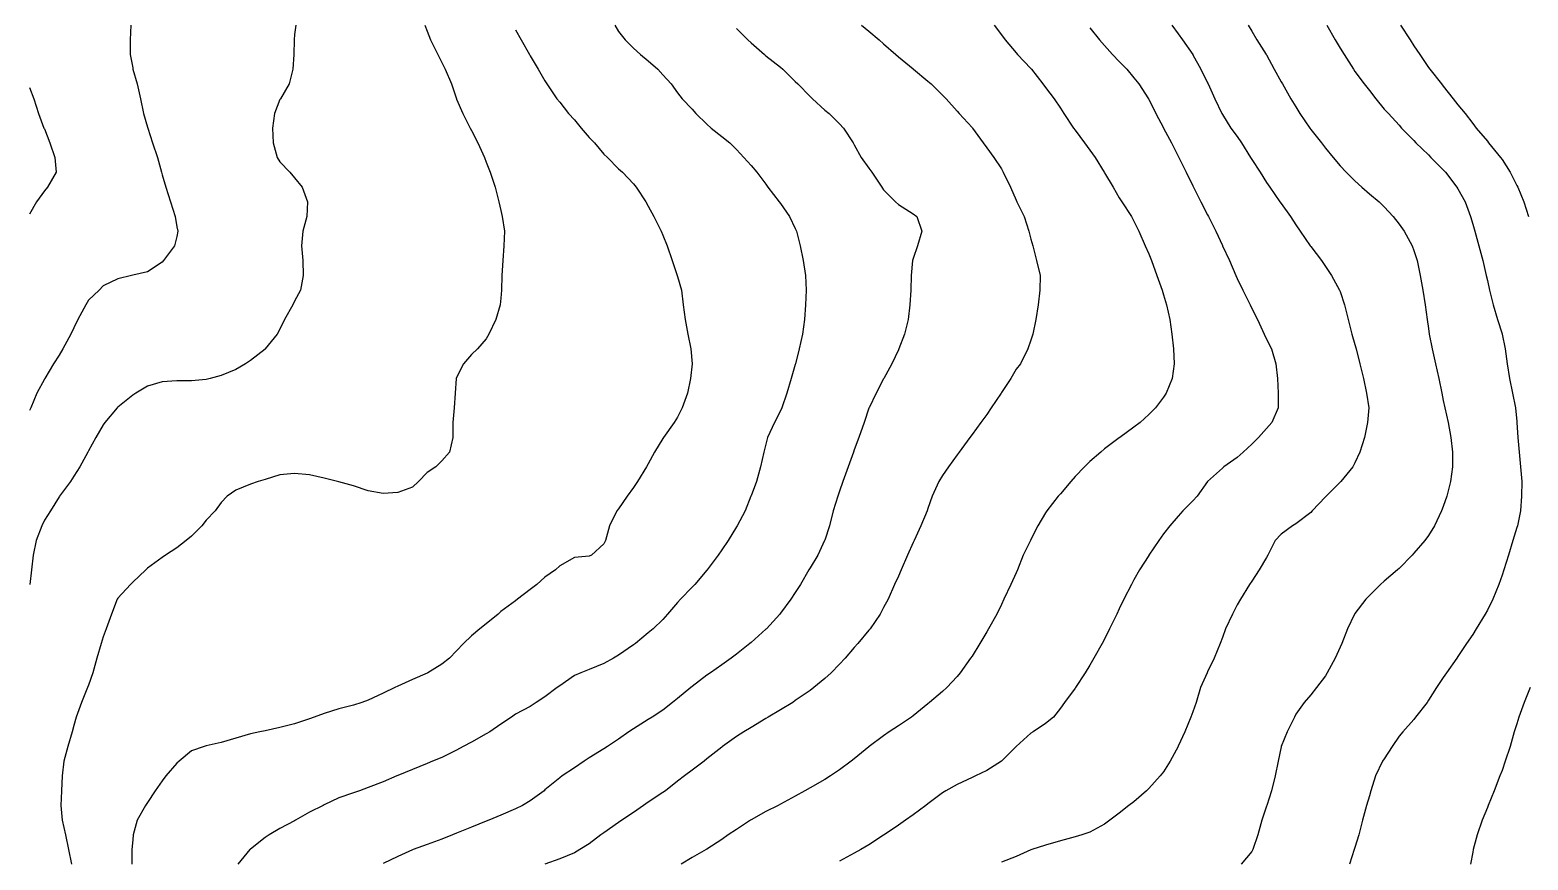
# Model space of a CAD drawing. Extents: x -729 to 771, y -779 to 721.
# Drawn here: x 34.1 to 368.8, y -327.2 to -141.7 of the extents above; entities that cross this region are included whole.
import ezdxf

# ---------------------------------------------------------------- set-up
doc = ezdxf.new("R2010")
doc.units = 0

msp = doc.modelspace()

# ---------------------------------------------------------------- linework, layer by layer
at = {"layer": 'CONTOURS'}
for points in [[(56.6584, -140.6383, 376.472), (56.5183, -143.9278, 376.472), (56.5246, -147.2172, 376.472), (57.0676, -150.2062, 376.472), (57.1146, -150.5067, 376.472), (58.0612, -153.7962, 376.472), (58.8142, -157.0857, 376.472), (59.4499, -160.3751, 376.472), (60.357, -163.4477, 376.472), (60.4206, -163.6646, 376.472), (61.5076, -166.9541, 376.472), (62.6298, -170.2436, 376.472), (63.4883, -173.533, 376.472), (63.6465, -174.1118, 376.472), (64.4753, -176.8225, 376.472), (65.5343, -180.112, 376.472), (66.5341, -183.4015, 376.472), (66.936, -185.6909, 376.472), (67.1194, -186.6909, 376.472), (66.936, -187.8843, 376.472), (66.4409, -189.9804, 376.472), (63.9755, -193.2699, 376.472), (63.6465, -193.6061, 376.472), (60.357, -195.7665, 376.472), (57.0676, -196.4807, 376.472), (56.7736, -196.5593, 376.472), (53.7781, -197.307, 376.472), (50.4886, -198.9127, 376.472), (49.5747, -199.8488, 376.472), (47.1991, -202.1289, 376.472), (46.5681, -203.1383, 376.472), (44.8483, -206.4278, 376.472), (43.9097, -208.2531, 376.472), (43.2751, -209.7172, 376.472), (41.4369, -213.0067, 376.472), (40.6202, -214.3555, 376.472), (39.4104, -216.2962, 376.472), (37.4387, -219.5857, 376.472), (37.3307, -219.7763, 376.472), (35.6777, -222.8751, 376.472), (34.278, -226.1646, 376.472), (34.0412, -226.7731, 376.472)], [(93.5074, -140.6383, 386.472), (93.2518, -142.7381, 386.472), (93.126, -143.9278, 386.472), (93.0547, -147.2172, 386.472), (92.8783, -150.5067, 386.472), (92.0347, -153.7962, 386.472), (90.0521, -157.0857, 386.472), (89.9623, -157.2427, 386.472), (88.7701, -160.3751, 386.472), (88.2908, -163.6646, 386.472), (88.4687, -166.9541, 386.472), (89.3144, -170.2436, 386.472), (89.9623, -171.187, 386.472), (92.139, -173.533, 386.472), (93.2518, -174.7662, 386.472), (94.9107, -176.8225, 386.472), (96.0867, -180.112, 386.472), (95.9575, -183.4015, 386.472), (95.0418, -186.6909, 386.472), (94.7975, -189.9804, 386.472), (95.0607, -193.2699, 386.472), (95.1376, -196.5593, 386.472), (94.5254, -199.8488, 386.472), (93.2518, -202.2855, 386.472), (92.8458, -203.1383, 386.472), (90.9547, -206.4278, 386.472), (89.9623, -208.5756, 386.472), (89.328, -209.7172, 386.472), (86.6774, -213.0067, 386.472), (86.6728, -213.0105, 386.472), (83.3833, -215.549, 386.472), (82.2448, -216.2962, 386.472), (80.0939, -217.5656, 386.472), (76.8044, -218.9635, 386.472), (74.3484, -219.5857, 386.472), (73.5149, -219.7872, 386.472), (70.2255, -220.0922, 386.472), (66.936, -220.0898, 386.472), (63.6465, -220.3426, 386.472), (60.357, -221.2794, 386.472), (57.7738, -222.8751, 386.472), (57.0676, -223.3252, 386.472), (53.7781, -225.9809, 386.472), (53.6099, -226.1646, 386.472), (50.8526, -229.4541, 386.472), (50.4886, -229.9521, 386.472), (48.858, -232.7436, 386.472), (47.1991, -235.7463, 386.472), (47.0555, -236.033, 386.472), (45.233, -239.3225, 386.472), (43.9097, -241.455, 386.472), (43.1557, -242.612, 386.472), (40.7253, -245.9015, 386.472), (40.6202, -246.034, 386.472), (38.7288, -249.1909, 386.472), (37.3307, -251.2801, 386.472), (36.7507, -252.4804, 386.472), (35.5123, -255.7699, 386.472), (34.8658, -259.0593, 386.472), (34.4512, -262.3488, 386.472), (34.0823, -265.6383, 386.472)], [(122.3321, -140.6383, 396.472), (122.857, -141.9781, 396.472), (123.6244, -143.9278, 396.472), (125.2223, -147.2172, 396.472), (126.1465, -148.9669, 396.472), (126.8937, -150.5067, 396.472), (128.3204, -153.7962, 396.472), (129.3953, -157.0857, 396.472), (129.436, -157.1911, 396.472), (130.7865, -160.3751, 396.472), (132.4622, -163.6646, 396.472), (132.7255, -164.2087, 396.472), (134.14, -166.9541, 396.472), (135.6844, -170.2436, 396.472), (136.0149, -171.2654, 396.472), (136.9146, -173.533, 396.472), (138.0236, -176.8225, 396.472), (138.8907, -180.112, 396.472), (139.3044, -182.0293, 396.472), (139.6058, -183.4015, 396.472), (140.1163, -186.6909, 396.472), (139.9929, -189.9804, 396.472), (139.7233, -193.2699, 396.472), (139.5134, -196.5593, 396.472), (139.4406, -199.8488, 396.472), (139.3044, -201.6228, 396.472), (139.1657, -203.1383, 396.472), (138.214, -206.4278, 396.472), (136.6558, -209.7172, 396.472), (136.0149, -210.7522, 396.472), (134.0702, -213.0067, 396.472), (132.7255, -214.258, 396.472), (130.9468, -216.2962, 396.472), (129.436, -219.4087, 396.472), (129.3632, -219.5857, 396.472), (129.12, -222.8751, 396.472), (128.847, -226.1646, 396.472), (128.5852, -229.4541, 396.472), (128.5584, -232.7436, 396.472), (127.8041, -236.033, 396.472), (126.1465, -237.9723, 396.472), (124.7561, -239.3225, 396.472), (122.857, -240.5973, 396.472), (120.8934, -242.612, 396.472), (119.5676, -243.8717, 396.472), (116.2781, -245.0443, 396.472), (112.9886, -245.3089, 396.472), (109.6991, -244.7128, 396.472), (106.4097, -243.5689, 396.472), (103.1202, -242.6806, 396.472), (102.8427, -242.612, 396.472), (99.8307, -241.8401, 396.472), (96.5412, -241.1366, 396.472), (93.2518, -240.8082, 396.472), (89.9623, -241.0867, 396.472), (86.6728, -242.148, 396.472), (85.0953, -242.612, 396.472), (83.3833, -243.2058, 396.472), (80.0939, -244.5244, 396.472), (78.1522, -245.9015, 396.472), (76.8044, -247.3321, 396.472), (75.4636, -249.1909, 396.472), (73.5149, -251.2841, 396.472), (72.5036, -252.4804, 396.472), (70.2255, -254.7883, 396.472), (69.0433, -255.7699, 396.472), (66.936, -257.3979, 396.472), (64.4284, -259.0593, 396.472), (63.6465, -259.6069, 396.472), (60.357, -262.0072, 396.472), (60.0042, -262.3488, 396.472), (57.0676, -265.129, 396.472), (56.5453, -265.6383, 396.472), (53.7781, -268.6864, 396.472), (53.6187, -268.9278, 396.472), (52.3534, -272.2172, 396.472), (51.1591, -275.5067, 396.472), (50.4886, -277.3393, 396.472), (50.0456, -278.7962, 396.472), (49.0815, -282.0857, 396.472), (48.1975, -285.3751, 396.472), (47.1991, -288.0839, 396.472), (47.0019, -288.6646, 396.472), (45.6424, -291.9541, 396.472), (44.4464, -295.2436, 396.472), (43.9097, -297.1494, 396.472), (43.5828, -298.533, 396.472), (42.5548, -301.8225, 396.472), (41.6999, -305.112, 396.472), (41.3308, -308.4015, 396.472), (41.1625, -311.6909, 396.472), (41.0297, -314.9804, 396.472), (41.306, -318.2699, 396.472), (42.0606, -321.5593, 396.472), (42.7563, -324.8488, 396.472), (43.4219, -328.1383, 396.472)], [(142.5939, -141.7226, 406.472), (143.8294, -143.9278, 406.472), (145.7287, -147.2172, 406.472), (145.8833, -147.4935, 406.472), (147.6505, -150.5067, 406.472), (149.1728, -153.0835, 406.472), (149.5922, -153.7962, 406.472), (151.8264, -157.0857, 406.472), (152.4623, -157.8951, 406.472), (154.4354, -160.3751, 406.472), (155.7518, -161.8428, 406.472), (157.2309, -163.6646, 406.472), (159.0412, -165.7569, 406.472), (160.2028, -166.9541, 406.472), (162.3307, -169.4542, 406.472), (163.1027, -170.2436, 406.472), (165.6202, -172.7401, 406.472), (166.5148, -173.533, 406.472), (168.9097, -176.1197, 406.472), (169.5181, -176.8225, 406.472), (171.6945, -180.112, 406.472), (172.1991, -181.1264, 406.472), (173.4627, -183.4015, 406.472), (175.1328, -186.6909, 406.472), (175.4886, -187.597, 406.472), (176.4891, -189.9804, 406.472), (177.6125, -193.2699, 406.472), (178.708, -196.5593, 406.472), (178.7781, -196.8232, 406.472), (179.6753, -199.8488, 406.472), (180.0451, -203.1383, 406.472), (180.4644, -206.4278, 406.472), (181.1002, -209.7172, 406.472), (181.7804, -213.0067, 406.472), (182.0247, -216.2962, 406.472), (181.7107, -219.5857, 406.472), (181.0102, -222.8751, 406.472), (179.8346, -226.1646, 406.472), (178.7781, -228.2104, 406.472), (178.057, -229.4541, 406.472), (175.6358, -232.7436, 406.472), (175.4886, -232.9754, 406.472), (173.6107, -236.033, 406.472), (172.1991, -238.643, 406.472), (171.8212, -239.3225, 406.472), (169.8154, -242.612, 406.472), (168.9097, -243.9515, 406.472), (167.5389, -245.9015, 406.472), (165.6202, -248.7524, 406.472), (165.2149, -249.1909, 406.472), (163.5886, -252.4804, 406.472), (162.7107, -255.7699, 406.472), (162.3307, -256.5502, 406.472), (159.5584, -259.0593, 406.472), (159.0412, -259.3053, 406.472), (155.7518, -259.5559, 406.472), (152.4623, -261.4661, 406.472), (151.5203, -262.3488, 406.472), (149.1728, -263.9905, 406.472), (147.3337, -265.6383, 406.472), (145.8833, -266.757, 406.472), (143.0494, -268.9278, 406.472), (142.5939, -269.2694, 406.472), (139.3044, -271.684, 406.472), (138.7106, -272.2172, 406.472), (136.0149, -274.4289, 406.472), (134.6209, -275.5067, 406.472), (132.7255, -277.107, 406.472), (130.9358, -278.7962, 406.472), (129.436, -280.4184, 406.472), (127.8083, -282.0857, 406.472), (126.1465, -283.4027, 406.472), (122.9899, -285.3751, 406.472), (122.857, -285.4495, 406.472), (119.5676, -286.8493, 406.472), (116.2781, -288.3444, 406.472), (115.6194, -288.6646, 406.472), (112.9886, -289.9063, 406.472), (109.6991, -291.4675, 406.472), (108.2819, -291.9541, 406.472), (106.4097, -292.5536, 406.472), (103.1202, -293.4121, 406.472), (99.8307, -294.4393, 406.472), (97.5766, -295.2436, 406.472), (96.5412, -295.6032, 406.472), (93.2518, -296.7334, 406.472), (89.9623, -297.5712, 406.472), (86.6728, -298.2857, 406.472), (85.4472, -298.533, 406.472), (83.3833, -298.9883, 406.472), (80.0939, -299.9182, 406.472), (76.8044, -300.9132, 406.472), (73.5149, -301.6845, 406.472), (73.0211, -301.8225, 406.472), (70.2255, -302.779, 406.472), (67.4472, -305.112, 406.472), (66.936, -305.5449, 406.472), (64.4912, -308.4015, 406.472), (63.6465, -309.4722, 406.472), (62.0809, -311.6909, 406.472), (60.357, -314.3375, 406.472), (59.9368, -314.9804, 406.472), (58.0787, -318.2699, 406.472), (57.1863, -321.5593, 406.472), (57.0676, -322.6294, 406.472), (56.8872, -324.8488, 406.472), (56.8572, -328.1383, 406.472)], [(164.7496, -140.6383, 416.472), (165.6202, -142.0708, 416.472), (167.1061, -143.9278, 416.472), (168.9097, -145.8289, 416.472), (170.4727, -147.2172, 416.472), (172.1991, -148.632, 416.472), (174.3481, -150.5067, 416.472), (175.4886, -151.7279, 416.472), (177.3887, -153.7962, 416.472), (178.7781, -155.7633, 416.472), (179.8362, -157.0857, 416.472), (182.0676, -159.4473, 416.472), (182.876, -160.3751, 416.472), (185.357, -162.802, 416.472), (186.3097, -163.6646, 416.472), (188.6465, -165.5025, 416.472), (190.441, -166.9541, 416.472), (191.936, -168.422, 416.472), (193.6268, -170.2436, 416.472), (195.2255, -171.9873, 416.472), (196.5309, -173.533, 416.472), (198.5149, -176.1498, 416.472), (198.9891, -176.8225, 416.472), (201.4707, -180.112, 416.472), (201.8044, -180.5171, 416.472), (203.7622, -183.4015, 416.472), (205.0939, -186.1199, 416.472), (205.3393, -186.6909, 416.472), (206.1681, -189.9804, 416.472), (206.8118, -193.2699, 416.472), (207.4049, -196.5593, 416.472), (207.5157, -199.8488, 416.472), (207.3896, -203.1383, 416.472), (207.142, -206.4278, 416.472), (206.683, -209.7172, 416.472), (205.9842, -213.0067, 416.472), (205.1455, -216.2962, 416.472), (205.0939, -216.4654, 416.472), (204.1694, -219.5857, 416.472), (203.2123, -222.8751, 416.472), (202.0777, -226.1646, 416.472), (201.8044, -226.7956, 416.472), (200.4426, -229.4541, 416.472), (198.9138, -232.7436, 416.472), (198.5149, -234.2757, 416.472), (198.0688, -236.033, 416.472), (197.3497, -239.3225, 416.472), (196.4505, -242.612, 416.472), (195.2255, -245.7765, 416.472), (195.1647, -245.9015, 416.472), (193.8731, -249.1909, 416.472), (192.0879, -252.4804, 416.472), (191.936, -252.7118, 416.472), (190.1029, -255.7699, 416.472), (188.6465, -257.8524, 416.472), (187.8714, -259.0593, 416.472), (185.4378, -262.3488, 416.472), (185.357, -262.4369, 416.472), (182.6285, -265.6383, 416.472), (182.0676, -266.2454, 416.472), (179.4163, -268.9278, 416.472), (178.7781, -269.6752, 416.472), (176.5157, -272.2172, 416.472), (175.4886, -273.4098, 416.472), (173.3704, -275.5067, 416.472), (172.1991, -276.4294, 416.472), (169.3574, -278.7962, 416.472), (168.9097, -279.1343, 416.472), (165.6202, -281.4241, 416.472), (164.4911, -282.0857, 416.472), (162.3307, -283.2667, 416.472), (159.0412, -284.5758, 416.472), (157.1435, -285.3751, 416.472), (155.7518, -285.985, 416.472), (152.4623, -288.2749, 416.472), (151.8925, -288.6646, 416.472), (149.1728, -290.6974, 416.472), (147.2204, -291.9541, 416.472), (145.8833, -292.8955, 416.472), (142.5939, -294.5889, 416.472), (141.6892, -295.2436, 416.472), (139.3044, -296.8574, 416.472), (136.8629, -298.533, 416.472), (136.0149, -299.0041, 416.472), (132.7255, -300.8177, 416.472), (130.9023, -301.8225, 416.472), (129.436, -302.6265, 416.472), (126.1465, -304.2607, 416.472), (124.0226, -305.112, 416.472), (122.857, -305.5766, 416.472), (119.5676, -306.9268, 416.472), (116.2781, -308.3079, 416.472), (116.054, -308.4015, 416.472), (112.9886, -309.7236, 416.472), (109.6991, -310.9961, 416.472), (107.7094, -311.6909, 416.472), (106.4097, -312.1677, 416.472), (103.1202, -313.3137, 416.472), (99.8307, -314.8638, 416.472), (99.6068, -314.9804, 416.472), (96.5412, -316.4873, 416.472), (93.4622, -318.2699, 416.472), (93.2518, -318.3859, 416.472), (89.9623, -320.1181, 416.472), (87.5824, -321.5593, 416.472), (86.6728, -322.1472, 416.472), (83.3833, -324.7295, 416.472), (83.2599, -324.8488, 416.472), (80.5494, -328.1383, 416.472)], [(191.936, -141.4045, 426.472), (194.5105, -143.9278, 426.472), (195.2255, -144.5914, 426.472), (198.2237, -147.2172, 426.472), (198.5149, -147.4767, 426.472), (201.8044, -150.0784, 426.472), (202.2953, -150.5067, 426.472), (205.0939, -153.2417, 426.472), (205.6592, -153.7962, 426.472), (208.3833, -156.5967, 426.472), (208.9353, -157.0857, 426.472), (211.6728, -159.619, 426.472), (212.6192, -160.3751, 426.472), (214.9623, -162.6736, 426.472), (215.8406, -163.6646, 426.472), (217.9912, -166.9541, 426.472), (218.2518, -167.3758, 426.472), (219.8274, -170.2436, 426.472), (221.5412, -172.6087, 426.472), (222.1633, -173.533, 426.472), (224.3899, -176.8225, 426.472), (224.8307, -177.4823, 426.472), (227.4905, -180.112, 426.472), (228.1202, -180.7181, 426.472), (231.4097, -182.7735, 426.472), (232.2234, -183.4015, 426.472), (233.3672, -186.6909, 426.472), (232.3857, -189.9804, 426.472), (231.4097, -192.8136, 426.472), (231.3044, -193.2699, 426.472), (231.0057, -196.5593, 426.472), (230.9131, -199.8488, 426.472), (230.7002, -203.1383, 426.472), (230.284, -206.4278, 426.472), (229.5084, -209.7172, 426.472), (228.2317, -213.0067, 426.472), (228.1202, -213.2143, 426.472), (226.6321, -216.2962, 426.472), (224.8902, -219.5857, 426.472), (224.8307, -219.7006, 426.472), (223.1525, -222.8751, 426.472), (221.565, -226.1646, 426.472), (221.5412, -226.2266, 426.472), (220.4731, -229.4541, 426.472), (219.2602, -232.7436, 426.472), (218.2518, -235.5652, 426.472), (218.1028, -236.033, 426.472), (216.926, -239.3225, 426.472), (215.7313, -242.612, 426.472), (214.9623, -244.7859, 426.472), (214.5868, -245.9015, 426.472), (213.5748, -249.1909, 426.472), (212.6957, -252.4804, 426.472), (211.6728, -255.7051, 426.472), (211.6501, -255.7699, 426.472), (210.144, -259.0593, 426.472), (208.3833, -261.8764, 426.472), (208.1091, -262.3488, 426.472), (206.2566, -265.6383, 426.472), (205.0939, -267.4145, 426.472), (204.0983, -268.9278, 426.472), (201.8044, -272.0195, 426.472), (201.6417, -272.2172, 426.472), (198.627, -275.5067, 426.472), (198.5149, -275.6117, 426.472), (195.2255, -278.5622, 426.472), (194.9365, -278.7962, 426.472), (191.936, -281.1933, 426.472), (190.7297, -282.0857, 426.472), (188.6465, -283.5853, 426.472), (186.1774, -285.3751, 426.472), (185.357, -285.877, 426.472), (182.0676, -288.3845, 426.472), (181.7265, -288.6646, 426.472), (178.7781, -291.0592, 426.472), (177.6863, -291.9541, 426.472), (175.4886, -293.6849, 426.472), (173.0876, -295.2436, 426.472), (172.1991, -295.7815, 426.472), (168.9097, -297.876, 426.472), (167.876, -298.533, 426.472), (165.6202, -300.167, 426.472), (163.1012, -301.8225, 426.472), (162.3307, -302.3399, 426.472), (159.0412, -304.3798, 426.472), (157.959, -305.112, 426.472), (155.7518, -306.5961, 426.472), (153.0355, -308.4015, 426.472), (152.4623, -308.835, 426.472), (149.1728, -311.5201, 426.472), (148.955, -311.6909, 426.472), (145.8833, -313.9276, 426.472), (144.1558, -314.9804, 426.472), (142.5939, -315.7591, 426.472), (139.3044, -317.1518, 426.472), (136.6558, -318.2699, 426.472), (136.0149, -318.5142, 426.472), (132.7255, -319.8436, 426.472), (129.436, -321.1932, 426.472), (128.5181, -321.5593, 426.472), (126.1465, -322.4913, 426.472), (122.857, -323.6835, 426.472), (119.6916, -324.8488, 426.472), (119.5676, -324.8979, 426.472), (116.2781, -326.3774, 426.472), (112.9886, -327.9285, 426.472)], [(219.8723, -140.6383, 436.472), (221.5412, -141.9955, 436.472), (223.7998, -143.9278, 436.472), (224.8307, -144.8621, 436.472), (227.564, -147.2172, 436.472), (228.1202, -147.7376, 436.472), (231.4097, -150.4158, 436.472), (231.5274, -150.5067, 436.472), (234.6991, -153.1348, 436.472), (235.4524, -153.7962, 436.472), (237.9886, -156.2719, 436.472), (238.7819, -157.0857, 436.472), (241.2781, -159.8817, 436.472), (241.7304, -160.3751, 436.472), (244.5676, -163.5053, 436.472), (244.709, -163.6646, 436.472), (247.0614, -166.9541, 436.472), (247.857, -168.0831, 436.472), (249.4263, -170.2436, 436.472), (251.1465, -172.7757, 436.472), (251.5599, -173.533, 436.472), (253.1511, -176.8225, 436.472), (254.436, -179.7295, 436.472), (254.6084, -180.112, 436.472), (256.2523, -183.4015, 436.472), (257.2731, -186.6909, 436.472), (257.7255, -188.4457, 436.472), (258.1554, -189.9804, 436.472), (259.0055, -193.2699, 436.472), (259.7562, -196.5593, 436.472), (259.7407, -199.8488, 436.472), (259.356, -203.1383, 436.472), (258.8275, -206.4278, 436.472), (258.1294, -209.7172, 436.472), (257.7255, -211.0404, 436.472), (257.0723, -213.0067, 436.472), (255.3634, -216.2962, 436.472), (254.436, -217.4813, 436.472), (253.2494, -219.5857, 436.472), (251.1465, -222.7417, 436.472), (251.0619, -222.8751, 436.472), (248.8628, -226.1646, 436.472), (247.857, -227.6529, 436.472), (246.5088, -229.4541, 436.472), (244.5676, -232.1206, 436.472), (244.1034, -232.7436, 436.472), (241.6904, -236.033, 436.472), (241.2781, -236.6282, 436.472), (239.3509, -239.3225, 436.472), (237.9886, -241.2543, 436.472), (237.1579, -242.612, 436.472), (235.6693, -245.9015, 436.472), (234.6991, -248.6166, 436.472), (234.5151, -249.1909, 436.472), (233.1247, -252.4804, 436.472), (231.6227, -255.7699, 436.472), (231.4097, -256.2656, 436.472), (230.1342, -259.0593, 436.472), (228.7434, -262.3488, 436.472), (228.1202, -263.7889, 436.472), (227.2768, -265.6383, 436.472), (225.7993, -268.9278, 436.472), (224.8307, -270.7796, 436.472), (224.0627, -272.2172, 436.472), (221.8056, -275.5067, 436.472), (221.5412, -275.8204, 436.472), (219.0578, -278.7962, 436.472), (218.2518, -279.7207, 436.472), (216.26, -282.0857, 436.472), (214.9623, -283.4142, 436.472), (213.071, -285.3751, 436.472), (211.6728, -286.6224, 436.472), (209.2112, -288.6646, 436.472), (208.3833, -289.2881, 436.472), (205.0939, -291.5569, 436.472), (204.5197, -291.9541, 436.472), (201.8044, -293.595, 436.472), (199.0243, -295.2436, 436.472), (198.5149, -295.5728, 436.472), (195.2255, -297.5875, 436.472), (193.5603, -298.533, 436.472), (191.936, -299.6045, 436.472), (188.798, -301.8225, 436.472), (188.6465, -301.9363, 436.472), (185.357, -304.595, 436.472), (184.7138, -305.112, 436.472), (182.0676, -307.0861, 436.472), (180.318, -308.4015, 436.472), (178.7781, -309.5408, 436.472), (176.0753, -311.6909, 436.472), (175.4886, -312.1038, 436.472), (172.1991, -314.2658, 436.472), (171.1649, -314.9804, 436.472), (168.9097, -316.5242, 436.472), (166.3642, -318.2699, 436.472), (165.6202, -318.7799, 436.472), (162.3307, -321.0905, 436.472), (161.6718, -321.5593, 436.472), (159.0412, -323.5323, 436.472), (156.9794, -324.8488, 436.472), (155.7518, -325.5364, 436.472), (152.4623, -326.893, 436.472), (149.1728, -328.1127, 436.472)], [(249.5133, -140.6383, 446.472), (251.1465, -142.8061, 446.472), (251.9469, -143.9278, 446.472), (254.436, -146.8774, 446.472), (254.7338, -147.2172, 446.472), (257.7255, -150.3771, 446.472), (257.8414, -150.5067, 446.472), (260.42, -153.7962, 446.472), (261.0149, -154.5765, 446.472), (262.9143, -157.0857, 446.472), (264.3044, -159.1901, 446.472), (265.0981, -160.3751, 446.472), (267.2182, -163.6646, 446.472), (267.5939, -164.1533, 446.472), (269.6975, -166.9541, 446.472), (270.8833, -168.5509, 446.472), (272.0755, -170.2436, 446.472), (274.122, -173.533, 446.472), (274.1728, -173.6222, 446.472), (276.0626, -176.8225, 446.472), (277.4623, -179.2252, 446.472), (278.0181, -180.112, 446.472), (280.2287, -183.4015, 446.472), (280.7518, -184.4142, 446.472), (281.8338, -186.6909, 446.472), (283.2794, -189.9804, 446.472), (284.0412, -191.7501, 446.472), (284.6568, -193.2699, 446.472), (285.8715, -196.5593, 446.472), (287.0179, -199.8488, 446.472), (287.3307, -200.9272, 446.472), (288.0267, -203.1383, 446.472), (288.781, -206.4278, 446.472), (289.2321, -209.7172, 446.472), (289.5593, -213.0067, 446.472), (289.7437, -216.2962, 446.472), (289.2862, -219.5857, 446.472), (287.941, -222.8751, 446.472), (287.3307, -223.7728, 446.472), (285.524, -226.1646, 446.472), (284.0412, -227.6392, 446.472), (282.0963, -229.4541, 446.472), (280.7518, -230.4765, 446.472), (277.6197, -232.7436, 446.472), (277.4623, -232.8598, 446.472), (274.1728, -235.3355, 446.472), (273.3218, -236.033, 446.472), (270.8833, -238.137, 446.472), (269.7179, -239.3225, 446.472), (267.5939, -241.5151, 446.472), (266.6639, -242.612, 446.472), (264.3044, -245.3567, 446.472), (263.8351, -245.9015, 446.472), (261.2519, -249.1909, 446.472), (261.0149, -249.6052, 446.472), (259.2952, -252.4804, 446.472), (257.7255, -255.5616, 446.472), (257.6166, -255.7699, 446.472), (256.016, -259.0593, 446.472), (254.7028, -262.3488, 446.472), (254.436, -262.9929, 446.472), (253.2292, -265.6383, 446.472), (251.7022, -268.9278, 446.472), (251.1465, -270.0942, 446.472), (250.1085, -272.2172, 446.472), (248.2664, -275.5067, 446.472), (247.857, -276.1839, 446.472), (246.2969, -278.7962, 446.472), (244.5676, -281.6036, 446.472), (244.2625, -282.0857, 446.472), (241.9213, -285.3751, 446.472), (241.2781, -286.1789, 446.472), (238.9657, -288.6646, 446.472), (237.9886, -289.5195, 446.472), (235.1046, -291.9541, 446.472), (234.6991, -292.2732, 446.472), (231.4097, -294.9933, 446.472), (231.0698, -295.2436, 446.472), (228.1202, -297.1829, 446.472), (226.0371, -298.533, 446.472), (224.8307, -299.4626, 446.472), (221.6256, -301.8225, 446.472), (221.5412, -301.8852, 446.472), (218.2518, -304.5602, 446.472), (217.5998, -305.112, 446.472), (214.9623, -306.9996, 446.472), (212.9574, -308.4015, 446.472), (211.6728, -309.1959, 446.472), (208.3833, -311.0793, 446.472), (207.2075, -311.6909, 446.472), (205.0939, -312.9284, 446.472), (201.8044, -314.6687, 446.472), (201.2375, -314.9804, 446.472), (198.5149, -316.359, 446.472), (195.2255, -318.1976, 446.472), (195.1058, -318.2699, 446.472), (191.936, -320.3432, 446.472), (190.0822, -321.5593, 446.472), (188.6465, -322.5669, 446.472), (185.357, -324.718, 446.472), (185.1542, -324.8488, 446.472), (182.0676, -326.5863, 446.472), (179.5868, -328.1383, 446.472)], [(270.8833, -141.2581, 456.472), (273.0606, -143.9278, 456.472), (274.1728, -145.2385, 456.472), (275.9417, -147.2172, 456.472), (277.4623, -148.7624, 456.472), (279.1519, -150.5067, 456.472), (280.7518, -152.4196, 456.472), (281.8406, -153.7962, 456.472), (283.9829, -157.0857, 456.472), (284.0412, -157.1809, 456.472), (285.5987, -160.3751, 456.472), (287.3307, -163.6278, 456.472), (287.3517, -163.6646, 456.472), (289.1513, -166.9541, 456.472), (290.6202, -169.9142, 456.472), (290.7932, -170.2436, 456.472), (292.4282, -173.533, 456.472), (293.9097, -176.575, 456.472), (294.0339, -176.8225, 456.472), (295.6774, -180.112, 456.472), (297.1991, -183.0699, 456.472), (297.3737, -183.4015, 456.472), (299.0275, -186.6909, 456.472), (300.4886, -189.8602, 456.472), (300.549, -189.9804, 456.472), (302.1089, -193.2699, 456.472), (303.4756, -196.5593, 456.472), (303.7781, -197.2583, 456.472), (305.0833, -199.8488, 456.472), (306.6813, -203.1383, 456.472), (307.0676, -203.9798, 456.472), (308.3155, -206.4278, 456.472), (309.8181, -209.7172, 456.472), (310.357, -210.8329, 456.472), (311.4661, -213.0067, 456.472), (312.4294, -216.2962, 456.472), (312.8305, -219.5857, 456.472), (312.9952, -222.8751, 456.472), (312.9808, -226.1646, 456.472), (311.5098, -229.4541, 456.472), (310.357, -230.8042, 456.472), (308.5796, -232.7436, 456.472), (307.0676, -234.248, 456.472), (305.1412, -236.033, 456.472), (303.7781, -237.2236, 456.472), (300.8215, -239.3225, 456.472), (300.4886, -239.602, 456.472), (297.1991, -242.606, 456.472), (297.1946, -242.612, 456.472), (294.8596, -245.9015, 456.472), (293.9097, -246.9291, 456.472), (291.6507, -249.1909, 456.472), (290.6202, -250.3426, 456.472), (288.7514, -252.4804, 456.472), (287.3307, -254.3219, 456.472), (286.3145, -255.7699, 456.472), (284.0757, -259.0593, 456.472), (284.0412, -259.1132, 456.472), (281.9939, -262.3488, 456.472), (280.7518, -264.5791, 456.472), (280.1732, -265.6383, 456.472), (278.5148, -268.9278, 456.472), (277.4623, -271.0705, 456.472), (276.9159, -272.2172, 456.472), (275.3091, -275.5067, 456.472), (274.1728, -277.8096, 456.472), (273.637, -278.7962, 456.472), (271.7577, -282.0857, 456.472), (270.8833, -283.6765, 456.472), (269.8423, -285.3751, 456.472), (267.6677, -288.6646, 456.472), (267.5939, -288.7635, 456.472), (265.2081, -291.9541, 456.472), (264.3044, -293.2841, 456.472), (262.7473, -295.2436, 456.472), (261.0149, -296.697, 456.472), (258.2546, -298.533, 456.472), (257.7255, -298.8446, 456.472), (254.436, -301.8103, 456.472), (254.4253, -301.8225, 456.472), (251.16, -305.112, 456.472), (251.1465, -305.1227, 456.472), (247.857, -307.162, 456.472), (245.337, -308.4015, 456.472), (244.5676, -308.7713, 456.472), (241.2781, -310.2878, 456.472), (238.7476, -311.6909, 456.472), (237.9886, -312.187, 456.472), (234.6991, -314.62, 456.472), (234.2485, -314.9804, 456.472), (231.4097, -317.072, 456.472), (229.7193, -318.2699, 456.472), (228.1202, -319.3878, 456.472), (224.9628, -321.5593, 456.472), (224.8307, -321.6503, 456.472), (221.5412, -323.8013, 456.472), (219.7602, -324.8488, 456.472), (218.2518, -325.6072, 456.472), (214.9623, -327.4491, 456.472)], [(289.2035, -140.6383, 466.472), (290.6202, -142.5676, 466.472), (291.5819, -143.9278, 466.472), (293.8858, -147.2172, 466.472), (293.9097, -147.2608, 466.472), (295.6965, -150.5067, 466.472), (297.1991, -153.58, 466.472), (297.3049, -153.7962, 466.472), (298.8455, -157.0857, 466.472), (300.3557, -160.3751, 466.472), (300.4886, -160.6215, 466.472), (302.3562, -163.6646, 466.472), (303.7781, -165.5442, 466.472), (304.7862, -166.9541, 466.472), (306.8023, -170.2436, 466.472), (307.0676, -170.705, 466.472), (308.9012, -173.533, 466.472), (310.357, -175.7935, 466.472), (311.0942, -176.8225, 466.472), (313.3379, -180.112, 466.472), (313.6465, -180.532, 466.472), (315.7107, -183.4015, 466.472), (316.936, -185.2968, 466.472), (317.8936, -186.6909, 466.472), (320.143, -189.9804, 466.472), (320.2255, -190.1035, 466.472), (322.6758, -193.2699, 466.472), (323.5149, -194.5806, 466.472), (324.8939, -196.5593, 466.472), (326.6837, -199.8488, 466.472), (326.8044, -200.1622, 466.472), (327.7957, -203.1383, 466.472), (328.5903, -206.4278, 466.472), (329.3931, -209.7172, 466.472), (330.0939, -212.0187, 466.472), (330.3883, -213.0067, 466.472), (331.1869, -216.2962, 466.472), (331.9876, -219.5857, 466.472), (332.7251, -222.8751, 466.472), (333.1914, -226.1646, 466.472), (332.8948, -229.4541, 466.472), (332.213, -232.7436, 466.472), (331.2175, -236.033, 466.472), (330.0939, -238.4762, 466.472), (329.6313, -239.3225, 466.472), (326.948, -242.612, 466.472), (326.8044, -242.768, 466.472), (323.6566, -245.9015, 466.472), (323.5149, -246.0706, 466.472), (320.5425, -249.1909, 466.472), (320.2255, -249.5065, 466.472), (316.936, -252.0467, 466.472), (316.1978, -252.4804, 466.472), (313.6465, -254.3542, 466.472), (312.2932, -255.7699, 466.472), (310.6696, -259.0593, 466.472), (310.357, -259.5558, 466.472), (308.7096, -262.3488, 466.472), (307.0676, -264.886, 466.472), (306.5715, -265.6383, 466.472), (304.5077, -268.9278, 466.472), (303.7781, -270.1808, 466.472), (302.7547, -272.2172, 466.472), (301.2044, -275.5067, 466.472), (300.4886, -277.4564, 466.472), (300.0337, -278.7962, 466.472), (298.6528, -282.0857, 466.472), (297.1991, -285.129, 466.472), (297.0731, -285.3751, 466.472), (295.6077, -288.6646, 466.472), (294.6468, -291.9541, 466.472), (293.9097, -294.0407, 466.472), (293.485, -295.2436, 466.472), (292.0868, -298.533, 466.472), (290.6202, -301.7613, 466.472), (290.5892, -301.8225, 466.472), (288.8092, -305.112, 466.472), (287.3307, -307.44, 466.472), (286.5906, -308.4015, 466.472), (284.0412, -311.1726, 466.472), (283.5642, -311.6909, 466.472), (280.7518, -314.1547, 466.472), (279.6357, -314.9804, 466.472), (277.4623, -316.6807, 466.472), (275.3295, -318.2699, 466.472), (274.1728, -319.1612, 466.472), (270.8833, -320.9667, 466.472), (269.1204, -321.5593, 466.472), (267.5939, -321.9911, 466.472), (264.3044, -322.897, 466.472), (261.0149, -323.8655, 466.472), (257.9285, -324.8488, 466.472), (257.7255, -324.9141, 466.472), (254.436, -326.4126, 466.472), (251.1465, -327.6343, 466.472)], [(306.2903, -140.6383, 476.472), (307.0676, -141.9646, 476.472), (308.1611, -143.9278, 476.472), (310.3047, -147.2172, 476.472), (310.357, -147.3169, 476.472), (312.0399, -150.5067, 476.472), (313.6465, -153.3526, 476.472), (313.9044, -153.7962, 476.472), (315.8087, -157.0857, 476.472), (316.936, -158.9071, 476.472), (317.7958, -160.3751, 476.472), (319.9993, -163.6646, 476.472), (320.2255, -163.9856, 476.472), (322.6051, -166.9541, 476.472), (323.5149, -168.1675, 476.472), (325.2616, -170.2436, 476.472), (326.8044, -172.1067, 476.472), (328.1748, -173.533, 476.472), (330.0939, -175.4544, 476.472), (331.6165, -176.8225, 476.472), (333.3833, -178.3446, 476.472), (335.4944, -180.112, 476.472), (336.6728, -181.237, 476.472), (338.6708, -183.4015, 476.472), (339.9623, -185.0876, 476.472), (341.0861, -186.6909, 476.472), (342.8733, -189.9804, 476.472), (343.2518, -190.9667, 476.472), (344.0049, -193.2699, 476.472), (344.7049, -196.5593, 476.472), (345.2553, -199.8488, 476.472), (345.7711, -203.1383, 476.472), (346.2503, -206.4278, 476.472), (346.5412, -208.4323, 476.472), (346.7107, -209.7172, 476.472), (347.3927, -213.0067, 476.472), (348.1077, -216.2962, 476.472), (348.821, -219.5857, 476.472), (349.4934, -222.8751, 476.472), (349.8307, -224.5283, 476.472), (350.1929, -226.1646, 476.472), (350.9074, -229.4541, 476.472), (351.5505, -232.7436, 476.472), (351.9291, -236.033, 476.472), (351.9069, -239.3225, 476.472), (351.4444, -242.612, 476.472), (350.602, -245.9015, 476.472), (349.8307, -248.2071, 476.472), (349.4432, -249.1909, 476.472), (347.8574, -252.4804, 476.472), (346.5412, -254.6533, 476.472), (345.7068, -255.7699, 476.472), (343.2518, -258.65, 476.472), (342.8896, -259.0593, 476.472), (339.9623, -262.0128, 476.472), (339.6029, -262.3488, 476.472), (336.6728, -264.9013, 476.472), (335.8464, -265.6383, 476.472), (333.3833, -268.0552, 476.472), (332.5497, -268.9278, 476.472), (330.0939, -272.0649, 476.472), (329.999, -272.2172, 476.472), (328.4294, -275.5067, 476.472), (327.1546, -278.7962, 476.472), (326.8044, -279.6421, 476.472), (325.7108, -282.0857, 476.472), (323.9164, -285.3751, 476.472), (323.5149, -286.0144, 476.472), (321.5043, -288.6646, 476.472), (320.2255, -290.3076, 476.472), (318.7751, -291.9541, 476.472), (316.936, -294.5713, 476.472), (316.6082, -295.2436, 476.472), (314.9405, -298.533, 476.472), (313.6543, -301.8225, 476.472), (313.6465, -301.8571, 476.472), (312.9249, -305.112, 476.472), (312.2548, -308.4015, 476.472), (311.4483, -311.6909, 476.472), (310.417, -314.9804, 476.472), (310.357, -315.175, 476.472), (309.3471, -318.2699, 476.472), (308.4531, -321.5593, 476.472), (307.3187, -324.8488, 476.472), (307.0676, -325.2357, 476.472), (304.6661, -328.1383, 476.472)], [(323.8494, -140.6383, 486.472), (325.7173, -143.9278, 486.472), (326.8044, -145.7726, 486.472), (327.7006, -147.2172, 486.472), (329.7835, -150.5067, 486.472), (330.0939, -150.9748, 486.472), (332.1595, -153.7962, 486.472), (333.3833, -155.2679, 486.472), (334.7417, -157.0857, 486.472), (336.6728, -159.4084, 486.472), (337.5767, -160.3751, 486.472), (339.9623, -163.0201, 486.472), (340.5459, -163.6646, 486.472), (343.2518, -166.454, 486.472), (343.7118, -166.9541, 486.472), (346.5412, -169.6564, 486.472), (347.0965, -170.2436, 486.472), (349.8307, -172.9932, 486.472), (350.3095, -173.533, 486.472), (352.8833, -176.8225, 486.472), (353.1202, -177.2133, 486.472), (354.7448, -180.112, 486.472), (355.9193, -183.4015, 486.472), (356.4097, -185.0906, 486.472), (356.8774, -186.6909, 486.472), (357.7971, -189.9804, 486.472), (358.7139, -193.2699, 486.472), (359.4486, -196.5593, 486.472), (359.6991, -197.7298, 486.472), (360.1675, -199.8488, 486.472), (360.9881, -203.1383, 486.472), (361.9693, -206.4278, 486.472), (362.9886, -209.6007, 486.472), (363.0253, -209.7172, 486.472), (363.6913, -213.0067, 486.472), (364.1397, -216.2962, 486.472), (364.6375, -219.5857, 486.472), (365.2784, -222.8751, 486.472), (366.0107, -226.1646, 486.472), (366.2781, -229.2046, 486.472), (366.2998, -229.4541, 486.472), (366.5178, -232.7436, 486.472), (366.7857, -236.033, 486.472), (367.1101, -239.3225, 486.472), (367.4028, -242.612, 486.472), (367.3475, -245.9015, 486.472), (367.0742, -249.1909, 486.472), (366.4134, -252.4804, 486.472), (366.2781, -252.9124, 486.472), (365.3975, -255.7699, 486.472), (364.4466, -259.0593, 486.472), (363.396, -262.3488, 486.472), (362.9886, -263.5485, 486.472), (362.2363, -265.6383, 486.472), (360.8803, -268.9278, 486.472), (359.6991, -271.3638, 486.472), (359.2216, -272.2172, 486.472), (357.1852, -275.5067, 486.472), (356.4097, -276.8089, 486.472), (355.0267, -278.7962, 486.472), (353.1202, -281.7437, 486.472), (352.8609, -282.0857, 486.472), (350.5388, -285.3751, 486.472), (349.8307, -286.401, 486.472), (348.3493, -288.6646, 486.472), (346.5412, -291.479, 486.472), (346.2363, -291.9541, 486.472), (343.6685, -295.2436, 486.472), (343.2518, -295.7565, 486.472), (340.788, -298.533, 486.472), (339.9623, -299.501, 486.472), (338.442, -301.8225, 486.472), (336.6728, -304.5376, 486.472), (336.2945, -305.112, 486.472), (334.666, -308.4015, 486.472), (333.6652, -311.6909, 486.472), (333.3833, -312.8111, 486.472), (332.7107, -314.9804, 486.472), (331.8139, -318.2699, 486.472), (330.962, -321.5593, 486.472), (330.0939, -324.345, 486.472), (329.9613, -324.8488, 486.472), (328.8658, -328.1383, 486.472)], [(340.2777, -140.6383, 496.472), (342.4172, -143.9278, 496.472), (343.2518, -145.2738, 496.472), (344.6078, -147.2172, 496.472), (346.5412, -150.0907, 496.472), (346.8446, -150.5067, 496.472), (349.4343, -153.7962, 496.472), (349.8307, -154.2754, 496.472), (352.0787, -157.0857, 496.472), (353.1202, -158.4295, 496.472), (354.7153, -160.3751, 496.472), (356.4097, -162.6436, 496.472), (357.1906, -163.6646, 496.472), (359.6991, -166.6051, 496.472), (359.973, -166.9541, 496.472), (362.6301, -170.2436, 496.472), (362.9886, -170.7083, 496.472), (364.7862, -173.533, 496.472), (366.2781, -176.4733, 496.472), (366.4665, -176.8225, 496.472), (367.8311, -180.112, 496.472), (368.879, -183.4015, 496.472)], [(34.0412, -154.5564, 366.472), (34.9702, -157.0857, 366.472), (35.9924, -160.3751, 366.472), (37.2548, -163.6646, 366.472), (37.3307, -163.8462, 366.472), (38.5723, -166.9541, 366.472), (39.6801, -170.2436, 366.472), (39.9503, -173.533, 366.472), (38.0171, -176.8225, 366.472), (37.3307, -177.7086, 366.472), (35.5689, -180.112, 366.472), (34.0412, -182.8504, 366.472)], [(369.2877, -288.6646, 496.472), (367.9446, -291.9541, 496.472), (366.7508, -295.2436, 496.472), (366.2781, -296.7316, 496.472), (365.7042, -298.533, 496.472), (364.7534, -301.8225, 496.472), (363.7019, -305.112, 496.472), (362.9886, -307.1666, 496.472), (362.4771, -308.4015, 496.472), (361.1939, -311.6909, 496.472), (359.8547, -314.9804, 496.472), (359.6991, -315.407, 496.472), (358.5379, -318.2699, 496.472), (357.3847, -321.5593, 496.472), (356.5007, -324.8488, 496.472), (356.4097, -325.4343, 496.472), (355.9619, -328.1383, 496.472)]]:
    msp.add_polyline3d(points, dxfattribs=at)

doc.saveas('drawing.dxf')
